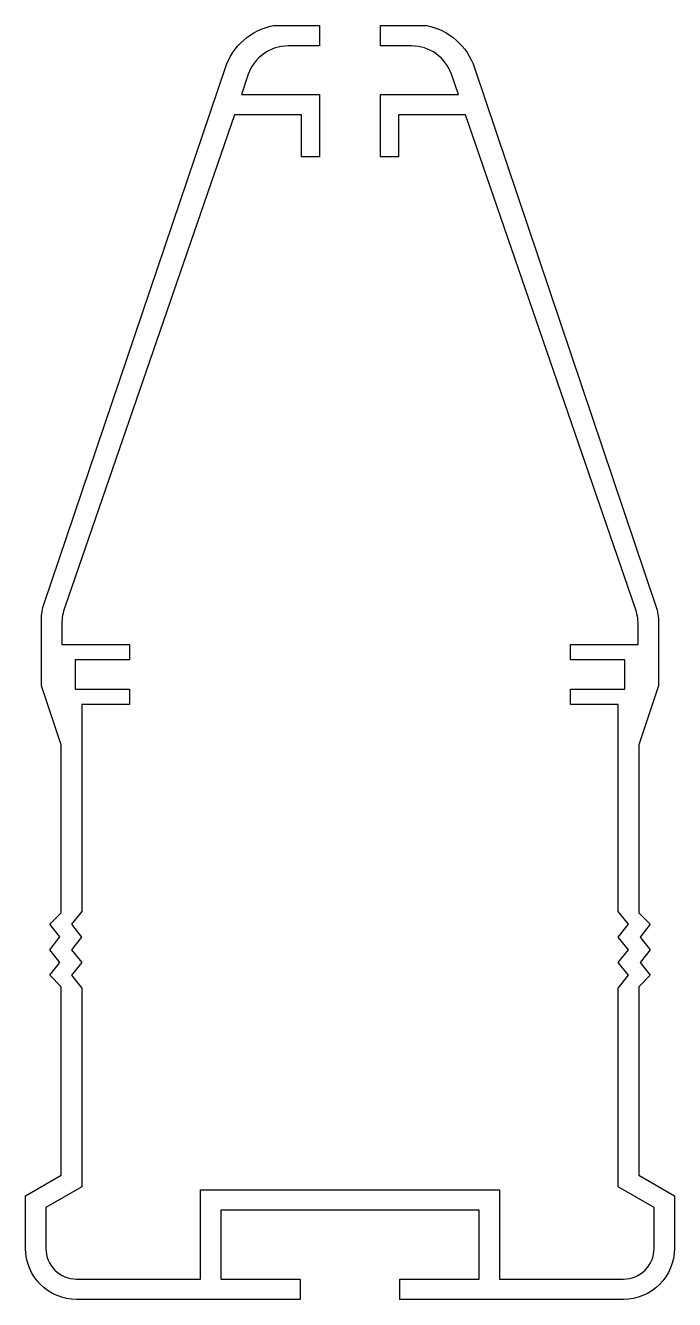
# Model space of a CAD drawing. Extents: x 373.5 to 424.3, y 143.7 to 243.5.
import ezdxf

# ---------------------------------------------------------------- set-up
doc = ezdxf.new("R2010")
doc.units = 0
doc.layers.get('0').update_dxf_attribs({"linetype": 'CONTINUOUS'})

msp = doc.modelspace()

# ---------------------------------------------------------------- linework, layer by layer
at = {"color": 7}
msp.add_lwpolyline([(419.885, 152.528), (419.885, 168.11), (420.688, 169.111), (419.885, 170.111), (420.687, 171.111), (419.885, 172.098), (420.686, 173.111), (419.885, 174.111), (419.885, 190.311), (416.135, 190.311), (416.135, 191.511), (420.385, 191.511), (420.385, 193.811), (416.135, 193.811), (416.135, 195.011), (421.435, 195.011), (421.435, 196.592, 0.083094), (421.217, 197.894), (407.92, 236.511), (402.685, 236.511), (402.685, 233.211), (401.285, 233.211), (401.285, 238.111), (407.369, 238.111), (406.827, 239.685, 0.320103), (403.707, 241.911), (401.285, 241.911), (401.285, 243.511), (404.887, 243.511, -0.267602), (408.631, 240.206), (422.826, 198.015, -0.081318), (423.035, 196.739), (423.035, 191.773), (421.485, 187.15), (421.485, 174.011), (422.385, 173.111), (421.585, 172.098), (422.385, 171.111), (421.585, 170.111), (422.385, 169.111), (421.485, 168.211), (421.485, 153.451), (424.285, 151.835), (424.285, 147.711, -0.414214), (420.285, 143.711), (402.785, 143.711), (402.785, 145.311), (408.885, 145.311), (408.985, 145.311), (408.985, 150.711), (388.785, 150.711), (388.785, 145.311), (394.985, 145.311), (394.985, 143.711), (377.485, 143.711, -0.414214), (373.485, 147.711), (373.485, 151.835), (376.285, 153.451), (376.285, 168.211), (375.385, 169.111), (376.185, 170.111), (375.385, 171.111), (376.185, 172.111), (375.385, 173.111), (376.285, 174.011), (376.285, 187.15), (374.735, 191.773), (374.735, 196.949, -0.08167), (374.946, 198.23), (389.136, 240.212, -0.267228), (392.878, 243.511), (396.485, 243.511), (396.485, 241.911), (394.046, 241.911, 0.320103), (390.926, 239.685), (390.384, 238.111), (396.485, 238.111), (396.485, 233.211), (395.085, 233.211), (395.085, 236.511), (389.833, 236.511), (376.553, 197.944, 0.083094), (376.335, 196.642), (376.335, 195.011), (381.635, 195.011), (381.635, 193.811), (377.385, 193.811), (377.385, 191.511), (381.635, 191.511), (381.635, 190.311), (377.885, 190.311), (377.885, 174.111), (377.085, 173.111), (377.872, 172.098), (377.085, 171.111), (377.885, 170.111), (377.085, 169.111), (377.885, 168.111), (377.885, 152.528), (375.085, 150.911), (375.085, 147.711, 0.414214), (377.485, 145.311), (387.185, 145.311), (387.185, 152.311), (410.585, 152.311), (410.585, 145.311), (420.285, 145.311, 0.414214), (422.685, 147.711), (422.685, 150.911)], format="xyb", close=True, dxfattribs=at)

doc.saveas('drawing.dxf')
